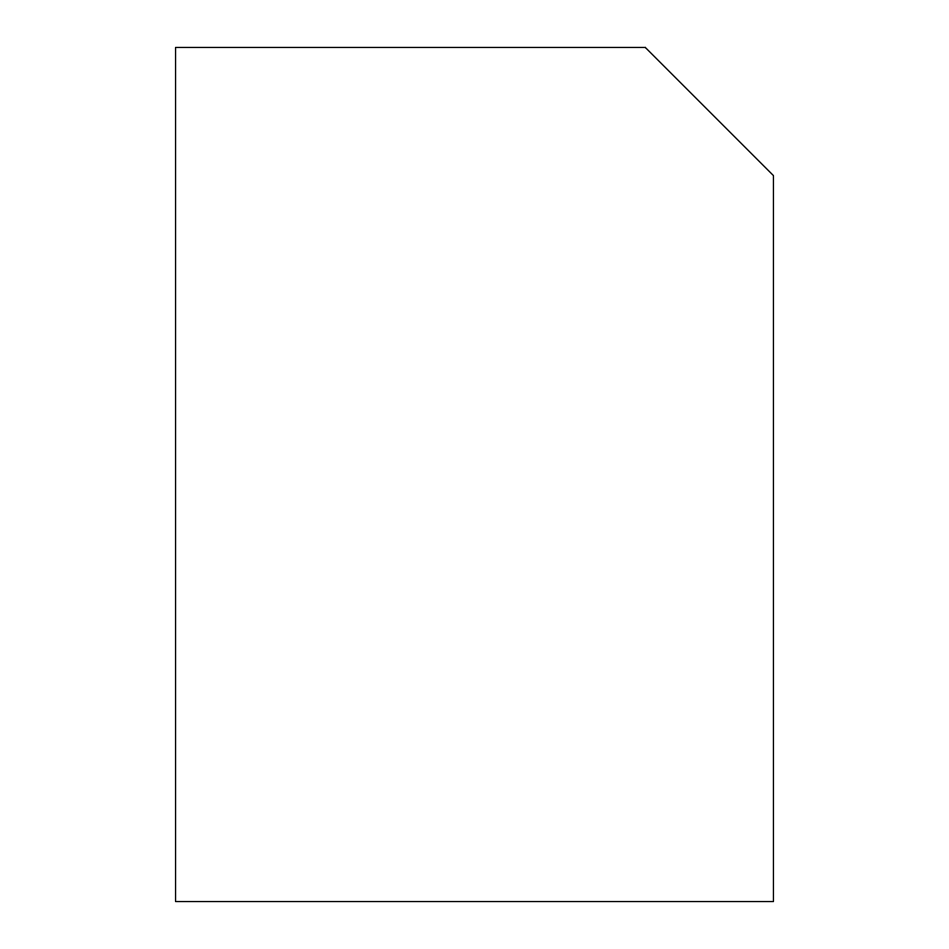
<?xml version="1.0" encoding="UTF-8"?>
<svg xmlns="http://www.w3.org/2000/svg" width="949" height="949" viewBox="0 0 949 949"><rect width="100%" height="100%" fill="white"/><g stroke="black" fill="none" stroke-linecap="round" stroke-linejoin="round"><path stroke-width="1.42" d="M645.32 47.45L175.565 47.45L175.565 901.55L773.435 901.55L773.435 175.565L645.32 47.45"/></g></svg>
